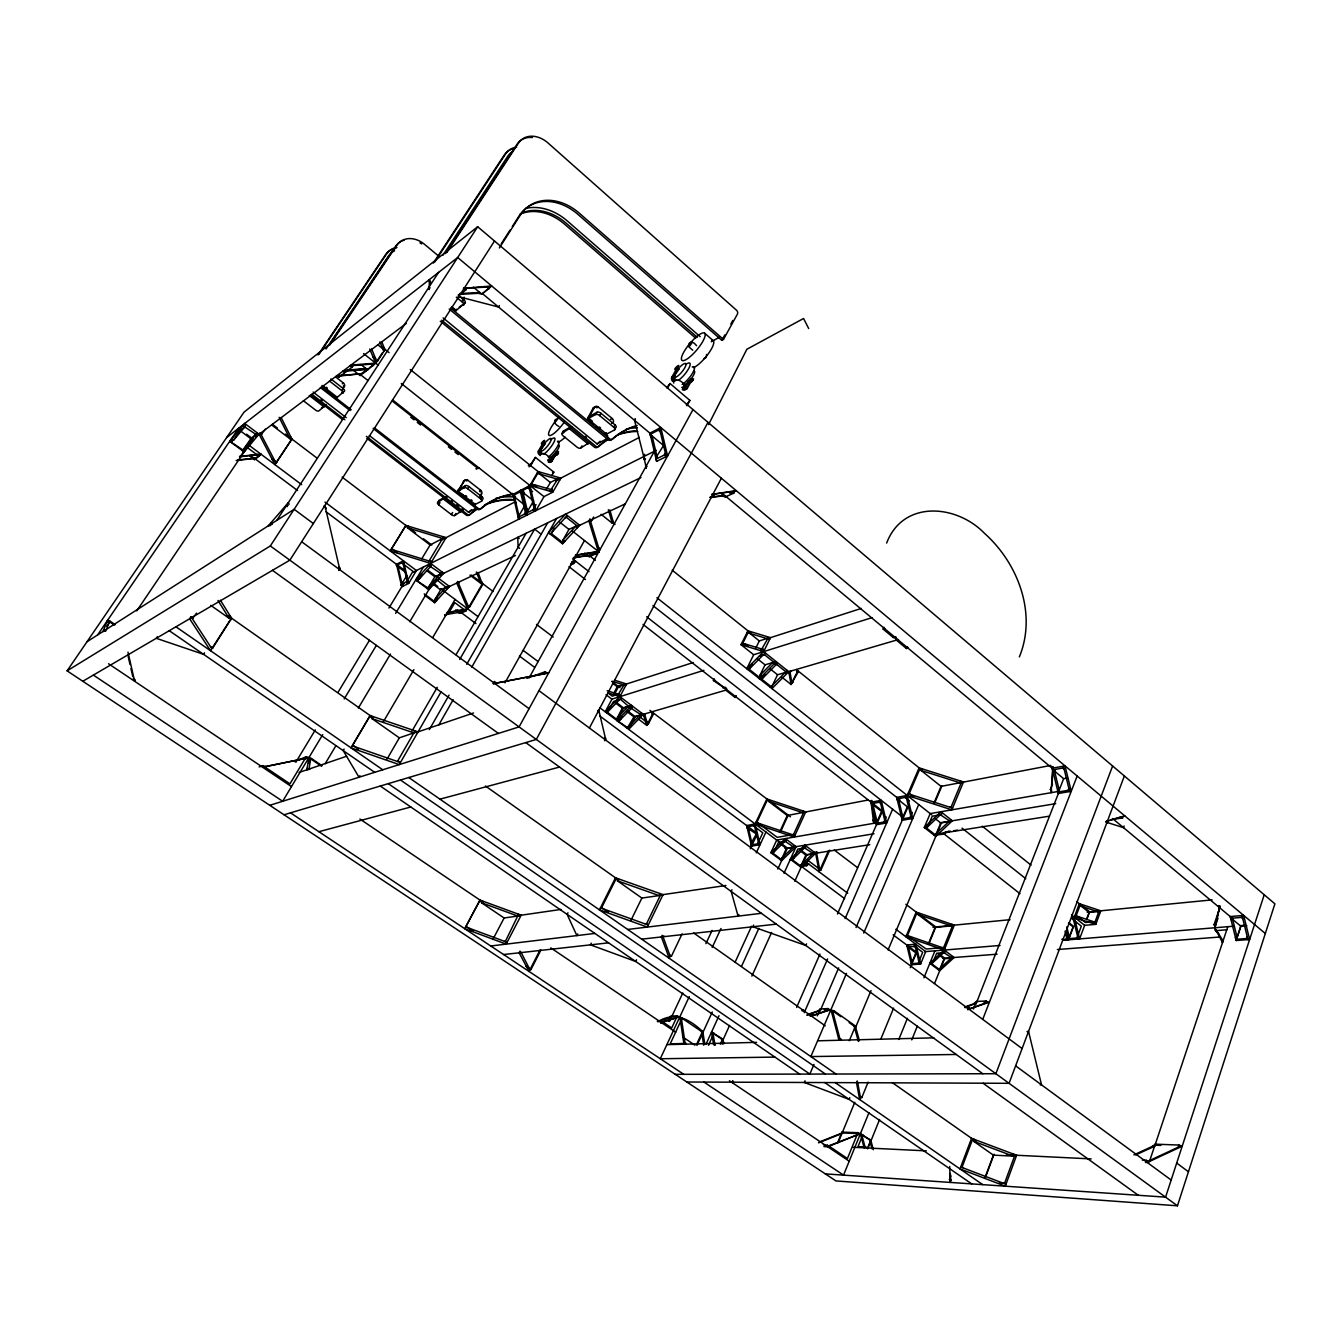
<?xml version="1.0" encoding="UTF-8"?>
<svg xmlns="http://www.w3.org/2000/svg" width="1342" height="1342" viewBox="0 0 1342 1342"><rect width="100%" height="100%" fill="white"/><g stroke="black" fill="none" stroke-linecap="round" stroke-linejoin="round"><path stroke-width="1.5" d="M457.84 581.757L468.727 607.356L469.633 606.953L482.566 584.693L478.037 572.38M504.491 941.329L507.091 942.302L465.708 926.903L480 900.096L521.199 915.194L506.152 944.131L464.751 928.714L480 900.096M473.424 287.171L479.731 292.439L478.524 293.328L481.828 294.183L491.675 285.963L463.527 288.329L465.657 290.107L466.915 288.144M455.81 609.788L458.981 612.153L458.075 612.556L460.558 613.328L460.591 612.137L467.788 608.949L482.566 583.535M458.427 294.586L458.377 295.508L465.657 290.107M1052.849 766.601L1051.071 792.703L1051.725 791.075M1052.061 785.439L1052.916 766.953M1052.195 768.245L1058.368 793.491L1071.235 791.294L1065.011 765.846L1052.195 768.245L1052.967 771.398L1054.56 771.113L1063.652 778.679L1067.511 777.991M429.071 561.006L443.565 536.867L442.608 538.477L430.111 544.969L421.824 558.691M1058.368 793.491L1057.597 790.337L1059.19 790.069L1063.652 778.679M397.4 761.484L415.047 730.853L413.873 732.883L399.329 737.848L387.066 759.018M1065.9 938.914L1067.913 937.119L1068.567 939.819L1061.824 939.249M429.977 560.553L431.621 561.795L391.243 549.331L405.888 525.443L446.098 537.639L430.648 563.405L415.701 579.945L428.819 589.725L443.749 573.269L430.648 563.405L390.254 550.925L405.888 525.443M398.44 761.149L400.436 762.541L352.258 745.833L370.14 715.588L418.067 731.876L440.964 692.019M311.495 758.549L308.643 759.153L310.421 760.36L308.928 769.486L307.133 768.261L309.767 769.201L306.865 769.788L308.878 757.643L262.512 767.154L262.831 765.628L265.448 766.55L264.642 766.836L289.956 783.845L306.278 756.72L311.495 758.549L322.114 765.796M353.298 370.191L360.075 375.508L365.796 371.315L364.839 369.1L367.708 369.889L367.893 368.865L346.454 370.56M360.394 373.764L335.869 376.465M360.075 375.508L361.199 373.781L336.808 375.76L338.721 377.253L344.34 373.026L343.367 370.811L346.236 371.617L346.421 370.694M1154.976 1145.431L1155.244 1144.156L1178.997 1145.062L1182.185 1146.236L1147.259 1162.491L1145.548 1162.407L1146.253 1160.276L1142.31 1160.092M1219.777 906.521L1215.349 925.93L1214.024 924.823L1219.962 907.192M1218.67 933.344L1215.466 930.694L1215.751 929.469L1223.199 940.876L1221.857 939.769L1222.579 942.738L1214.745 927.758L1219.945 905.749M1230.262 916.569L1236.167 940.507L1249.637 939.501L1243.682 915.395L1230.262 916.569L1231 919.572L1232.661 919.421L1240.796 926.181L1246.852 925.695M1240.796 926.181L1237.089 937.387L1235.428 937.521L1236.167 940.507L1241.082 925.594M291.902 439.069L274.909 464.634L259.123 434.288L244.747 423.468L229.734 441.266L244.11 451.986L260.163 432.761L275.982 463.024L291.902 439.069L281.132 417.513M691.633 381.765L693.126 380.054M231.529 618.142L210.476 650.669L189.625 618.779L191 616.699L211.801 648.622L212.673 648.152L231.529 618.142L220.407 600.21M1019.333 656.943C1037.232 613.546 1018.058 563.204 984.357 533.21C956.594 504.458 903.183 499.627 886.643 543.057M1177.454 1205.804L1274.9 903.837L477.685 226.731L244.026 412.145L67.1 670.849L835.932 1180.926L1177.454 1205.804L270.329 545.959L67.1 670.849M1178.31 1147.158L1178.997 1145.062M1236.485 939.266L1246.584 938.511L1247.204 936.615M1264.231 894.779L1165.577 1197.148L825.296 1173.881M1231.302 918.28L1241.384 917.408L1242.004 915.546L1247.943 939.635L1246.584 938.511M1149.373 1161.769L1154.556 1146.219L1152.895 1146.152L1155.244 1144.156M1154.774 1145.934L1227.813 926.685M1217.982 918.146L1214.745 927.758L1215.466 930.694M1016.615 1155.261L1005.275 1186.194L959.983 1168.899L971.574 1138.335L1016.615 1155.261L1014.502 1156.183L1004.571 1183.258L999.203 1182.889M1080.092 905.213L1076.318 915.328L1076.989 918.045L1077.609 916.368L1093.747 921.736L1093.109 923.43L1095.156 921.618L1098.897 911.453L1100.172 912.476L1078.716 905.364L1080.092 905.213L1089.1 912.409L1098.897 911.453M1004.571 1183.258L1005.997 1184.248L960.721 1166.986L962.097 1167.054L972.245 1140.297L974.376 1139.392L973.655 1141.287L993.382 1155.143L1013.076 1156.116L1013.78 1154.204L1014.502 1156.183M1124.11 826.001L1123.489 827.645L1105.925 822.076M985.582 1177.035L994.103 1154.17M1068.651 938.679L1076.921 937.991L1081.333 926.148L1072.292 918.985L1072.912 917.291L1095.81 924.336L1100.792 910.799L1079.337 903.686L1074.305 917.156L1079.605 938.897L1084.638 925.343L1095.81 924.336L1095.156 921.618M1111.981 819.308L1122.533 818.083L1123.237 816.188L1124.864 815.936L1106.026 821.505M1086.617 919.153L1089.1 912.409M1086.768 919.589L1089.62 911.889L1076.62 901.505M1065.062 931.147L1066.538 937.219L1069.272 937.001L1073.063 926.886L1068.417 923.229M984.86 1178.024L993.382 1155.143M1124.361 775.978L1009.067 1083.313L686.836 1082.004M1066.538 937.219L1067.796 933.864M1112.619 766.014L995.881 1073.717L675.278 1074.338M950.841 1180.541L949.448 1179.584L950.857 1175.844M950.79 1180.658L950.119 1182.419L949.717 1166.466M985.296 1003.145L986.135 1000.998L987.779 1002.222L967.767 1009.57L968.622 1007.406L970.283 1008.647M1058.452 791.965L1068.098 790.304L1068.836 788.391M982.73 1019.383L1077.173 776.012M975.886 1004.269L1058.972 791.965M1053.051 769.838L1062.663 768.043L1063.401 766.148L1069.624 791.562L1068.098 790.304M973.453 1009.1L975.6 1003.598L973.99 1003.665L976.439 1001.467L986.135 1000.998M1051.44 790.539L1050.333 789.616L1052.514 784.08M952.283 958.138L952.904 956.578L938.494 969.796L939.652 969.712L944.08 958.758L952.283 958.138L942.453 951.73L943.678 952.652L932.875 962.6L931.633 961.677L932.22 964.177L939.652 969.712M867.351 1148.567L870.824 1139.995L857.957 1132.715L841.988 1132.094L837.509 1142.948M867.788 1148.718L879.564 1119.563M911.772 1039.865L917.274 1026.261M934.552 983.485L944.768 958.222L939.853 954.531M106.236 629.767L108.937 623.091L106.991 621.749L110.178 621.262L115.194 624.684M862.201 1136.305L858.024 1146.622L865.003 1146.957L862.201 1136.305L860.893 1135.416L862.906 1134.594M932.875 962.6L936.682 953.223L943.678 952.652M907.678 935.106L916.67 913.516L918.549 912.912L917.911 914.439L935.089 927.456L951.327 925.879L951.948 924.319L952.484 925.762L943.644 947.553L926.248 949.029L906.538 935.223L944.885 948.492L943.644 947.553M944.248 950.052L954.347 925.141L916.183 912.107L905.9 936.766L944.248 950.052L954.145 957.5L939.719 970.719L929.821 963.338L944.248 950.052L944.852 952.552M110.178 621.262L107.545 620.373L103.015 631.495L105.632 631.092M857.253 1134.409L847.423 1158.515L828.635 1145.883L858.41 1134.46L857.957 1132.715M868.962 1112.703L843.531 1175.122L703.946 1082.071M898.804 1039.463L907.444 1018.276M923.933 977.798L934.921 950.824M911.403 963.707L918.23 963.187L920.008 961.543L918.867 961.627L922.692 952.317L915.294 946.781L916.435 946.68L907.242 946.446L907.88 944.902L912.627 964.613L911.403 963.707L915.865 952.87L907.242 946.446M928.463 943.627L935.089 927.456M928.815 944.013L935.793 926.97L905.85 904.273M838.163 1142.646L854.804 1102.285M880.939 1038.842L893.621 1008.094M910.262 967.716L916.603 952.334L893.151 934.854M857.521 1081.786L860.457 1097.588L859.652 1099.534L856.515 1082.692L857.219 1080.964M860.457 1097.588L861.782 1097.605L868.14 1082.122M849.822 1097.672L849.117 1099.366L804.328 1082.491L805.049 1080.813M963.489 781.967L951.83 809.847L907.209 795.437L896.708 797.4L902.227 820.281L912.778 818.469L907.209 795.437L919.119 767.859L963.489 781.967L961.342 782.554L951.126 806.945L949.75 807.179M935.961 834.992L944.902 834.07L945.624 832.359M950.203 821.388L950.924 819.643L934.3 835.345L935.642 835.143L940.759 822.965L950.203 821.388L938.846 813.705L940.272 814.846L927.792 826.655L926.366 825.531L927.054 828.4L935.642 835.143M849.301 1040.704L855.458 1026.06L833.835 1010.677L824.139 1009.956M854.837 1029.18L871.042 990.547M888.068 950.002L941.564 822.562M933.982 803.07L941.044 786.378L1050.87 765.41M934.854 802.566L941.849 786.06M927.792 826.655L932.22 816.221L940.272 814.846M813.957 1064.458L809.863 1074.086L388.257 783.644M846.483 973.353L810.853 1056.573L956.242 1054.476M863.728 933.076L918.733 804.546M827.242 1010.509L828.081 1008.58L829.641 1009.687L810.434 1016.347L811.273 1014.401L812.849 1015.508M896.708 797.4L897.395 800.268L898.704 800.017L907.326 806.794L902.847 817.194L901.539 817.412L902.092 818.922L910.01 817.563L912.241 812.346M951.126 806.945L952.552 808.085L907.964 793.692L909.289 793.457L919.706 769.302L919.119 767.859M941.044 786.378L921.149 770.459L921.887 768.748L919.706 769.302M817.261 1015.844L819.392 1010.878L818.083 1010.945L820.214 1008.966L828.081 1008.58M819.627 1012.086L838.666 967.884M856.045 927.523L908.182 806.441M897.261 798.893L905.145 797.416L905.884 795.689L911.453 818.704L910.01 817.563M801.862 1010.66L802.214 1009.821L805.032 1010.845M871.83 800.52L871.763 805.015L873.021 804.781L881.56 811.44L877.081 821.656L875.823 821.874L876.343 823.367L883.975 822.059L886.206 816.909M804.244 1012.656L827.595 958.926M845.108 918.633L892.631 809.243M872.501 805.972L874.43 821.673L873.692 823.351L871.075 802.214L881.224 800.302L886.676 822.948L876.494 824.693L871.075 802.214M796.628 1007.406L819.962 954.028M837.458 914.003L882.449 811.071M871.595 803.673L879.195 802.248L879.949 800.553L885.401 823.166L883.975 822.059M874.43 821.673L873.038 820.583L874.598 817.01M806.542 943.829L805.804 945.489L752.845 926.752L753.6 925.108M828.601 850.543L819.09 871.814L815.668 853.26L816.372 851.667L817.714 852.673L816.59 852.858M816.372 851.667L819.794 870.253L820.885 870.086L829.809 850.14M813.621 853.831L814.326 852.254L799.731 866.311L800.838 866.144L805.854 855.072L813.621 853.831L803.12 846.97L804.462 847.976L793.508 858.561L792.166 857.555L792.787 860.155L800.838 866.144M895.483 636.779L896.49 640.235L906.437 648.522L907.192 646.861M720.285 1044.177L722.65 1038.943L711.528 1032.132L713.659 1044.697M721.308 1043.69L729.562 1025.439M751.872 976.104L771.6 932.455M794.783 881.224L806.794 854.669L800.688 850.09M705.959 1044.344L719.01 1015.709M741.539 966.324L758.867 928.328M783.996 873.239L796.125 846.651L785.389 838.599L770.878 852.707L781.631 860.692L796.125 846.651M708.475 1045.301L713.256 1034.816L711.814 1033.843L714.045 1033.088M793.508 858.561L797.836 849.05L804.462 847.976M793.558 834.472L803.673 812.38L803.288 811.021L802.566 812.598L768.547 801.308L769.285 799.765L767.205 800.302L756.938 822.176L755.865 822.378L794.9 835.496L793.558 834.472L777.169 837.341L756.938 822.176M696.968 1045.418L712.283 1012.002M734.997 962.449L751.587 926.232M777.79 869.062L787.402 848.094L600.042 707.905M805.737 811.843L794.179 837.072L755.127 823.954L746.638 825.548L747.242 828.115L756.402 833.952L750.933 843.548L751.554 846.114L760.075 844.655L755.127 823.954L766.869 798.96L805.737 811.843L803.673 812.38M794.061 847.221L794.783 845.645L780.289 859.685L781.38 859.517L786.429 848.496L794.061 847.221L783.577 840.36L784.919 841.367L774.032 851.935L772.69 850.945L773.311 853.529L781.38 859.517M883.12 629.113L883.942 627.335L884.63 628.66L883.12 629.113L893.151 637.467L896.322 638.406L896.49 640.235M696.615 1044.395L702.554 1031.428C688.865 1018.746 675.043 1011.264 657.597 1021.732M779.702 831.872L787.268 815.5L868.408 799.966M780.826 831.184L788.24 815.148M774.032 851.935L778.394 842.491L784.919 841.367M738.838 914.489L738.083 916.133L731.189 891.423L731.96 889.746M689.268 996.603L660.298 1058.754L774.904 1057.093M712.183 947.435L720.99 928.513M756.251 852.858L765.947 832.057M681.568 1019.417L670.212 1043.858L685.141 1043.455L681.568 1019.417L680.126 1018.444L682.373 1017.689M668.652 1021.296L670.279 1017.84L669.239 1017.89L671.084 1016.112L677.375 1015.81L678.817 1016.8L660.65 1022.805L661.472 1021.061L671.705 1027.972L677.375 1015.81M669.457 1021.463L682.793 992.996M705.892 943.661L712.116 930.375M750.312 848.765L757.425 833.583L599.757 715.957M751.252 844.94L757.643 843.833L762.793 832.812L753.315 825.716L746.957 826.907M753.315 825.716L754.053 824.156L759.002 844.839L757.643 843.833M662.78 936.011L670.212 956.309L669.255 958.305L661.388 936.951L662.193 935.29M670.212 956.309L671.453 956.192L682.072 933.864M796.041 674.103L791.075 684.487L781.782 677.106M796.88 672.376L796.594 670.765L798.138 672.007L796.88 672.376L797.702 670.648M872.166 617.605L753.667 654.745L746.773 668.719L763.648 651.608L770.493 637.651L747.93 630.807L741.019 644.68L763.648 651.608L788.777 671.688L791.075 684.487L798.138 672.007M786.378 672.191L787.217 670.446L770.392 687.372L771.633 687.02L777.555 674.774L786.378 672.191L776.984 664.693L774.149 663.82L773.831 662.176L764.37 654.628L759.371 656.188M636.511 959.748L635.672 961.459L590.43 944.852L591.285 943.174M646.508 923.816L648.27 925.041L600.461 907.846L601.652 907.678L615.693 879.597L618.444 878.842L617.454 880.838L641.879 898.066L659.073 895.584L660.063 893.571L660.331 895.399L646.508 923.816L645.267 923.967M663.049 894.628L647.28 927.087L599.455 909.859L615.492 877.802L663.049 894.628L660.331 895.399M759.941 675.328L765.057 664.844L772.573 662.562L775.71 665.078L763.078 677.827L759.941 675.328L772.573 662.562M761.115 675.211L759.404 678.7L762.222 679.572L771.633 687.02M763.078 677.827L764.789 674.321M630.891 920.478L641.879 898.066M764.37 654.628L765.225 652.883L748.366 669.977L752.191 664.34M725.183 687.507L725.837 690.241L735.081 697.454L735.869 695.844M748.299 632.116L743.116 642.55L743.837 645.552L744.709 643.808L761.669 648.991L760.813 650.753L768.06 638.121L769.637 639.396L747.075 632.535L748.299 632.116L759.32 640.939L768.06 638.121M755.898 647.884L759.32 640.939M475.118 503.451L474.934 504.609L481.526 501.187L482.785 499.073A2.801 1.258 31 0 0 481.879 496.725L468.945 486.626A2.818 1.275 31.3 0 0 465.54 485.619L459.383 489.058L460.457 489.897M713.424 680.562L714.279 678.851L714.598 680.209L713.424 680.562L725.468 688.681L725.837 690.241M577.714 933.898L576.875 935.592L567.129 914.388L567.951 912.778M708.542 424.609L746.873 349.255L803.556 318.49L808.689 328.538M539.954 950.136L529.05 971.474L519.136 952.803L520.008 951.092M520.948 952.149L529.956 969.679L530.946 969.578L540.927 950.002M641.526 715.018L644.563 714.129L647.146 722.432L646.341 724.009L648.572 723.523L653.403 714.095L651.977 713.021L652.397 714.397L653.403 714.095M653.202 712.837L646.76 725.385L638.524 719.178M641.04 714.816L641.845 713.223L627.217 728.253L633.961 716.88L641.04 714.816L629.801 707.402L620.541 699.35L613.546 701.514L606.735 712.921L621.38 697.756L620.541 699.35M644.563 714.129L643.741 715.722L645.569 713.843L643.304 714.33L628.677 729.343L635.219 716.695L726.626 689.905M555.487 454.267C554.363 458.209 560.889 450.04 557.618 451.684M604.588 740.499L605.695 738.402L604.537 737.546M720.285 492.749L723.455 495.383L722.063 496.003L725.301 496.926L733.772 493.185L734.779 491.256L711.914 494.393M617.37 717.618L622.319 708.123L628.341 706.295L631.277 708.509L620.289 719.815L617.37 717.618L628.341 706.295M632.283 708.207L631.646 705.506L623.611 707.955L617.001 720.604L628.224 727.968M480 901.723L482.566 901.036L481.61 902.814L504.122 917.995L517.677 916.032L518.599 914.237L505.464 941.212M620.289 719.815L621.95 716.645M703.896 670.329L611.918 699.148L605.259 711.814L619.903 696.649L626.546 684.001L614.72 680.226M492.883 939.434L504.122 917.995M614.77 693.764L618.545 686.567L693.26 662.512M607.171 690.694L618.259 694.267L617.437 695.861L624.248 684.47L625.707 685.577L612.17 681.25M589.39 728.018L721.375 478.222M599.186 712.719L597.811 710.924M710.237 497.463L713.608 495.97L714.632 494.024M613.931 693.009L617.253 686.718L624.248 684.47M707.989 422.344L536.314 739.442L284.034 814.779M692.992 409.595L519.086 726.911L269.792 805.317M606.366 432.728L606.114 434.355L614.451 429.994L615.777 427.679A3.12 1.61 30.5 0 0 615.022 424.894L600.964 413.269A3.137 1.61 30.9 0 0 597.056 412.195L589.272 416.54L590.446 417.496M544.08 673.919L545.305 671.688L547.419 673.265L548.744 672.795L493.219 683.699L547.419 673.265M656.087 459.081L655.802 457.807L663.569 445.51L652.111 435.982L650.753 436.67L649.914 433.147L660.801 427.511L667.595 455.945L656.641 461.329L656.087 459.081L664.29 455.022L665.364 453.059M337.312 396.628L337.027 397.517L344.391 391.159A2.952 1.342 33.7 0 0 343.216 388.543L330.853 378.897M686.332 404.831L689.905 400.419L670.077 383.544L666.689 387.62M512.275 226.58L518.901 216.196A50.543 39.472 56.2 0 1 577.999 214.435L721.845 340.348L724.831 334.93M730.803 324.093L732.799 320.47M686.953 405.77L689.905 400.419M721.845 340.348L723.472 339.442L737.412 314.129A2.952 2.231 62.3 0 0 736.456 310.17L548.106 143.057A25.515 19.493 54.3 0 0 518.398 143.175L446.903 252.497M673.785 383.091A5.938 3.254 30.2 0 1 676.62 379.836A5.938 3.254 30.2 0 1 683.43 383.611A5.938 3.254 30.2 0 1 682.508 387.939A2.986 2.332 62.7 0 0 685.208 387.201L688.58 381.111M685.208 387.201L691.013 378.729L692.103 379.652L687.289 388.358L685.695 389.214A2.986 2.332 62.8 0 1 682.306 389.532L683.9 388.677A2.986 2.332 62.8 0 0 687.289 388.358M685.695 389.214C677.811 389.297 699.769 376.834 691.751 379.031M601.082 514.288L612.271 523.246L613.227 521.501L613.965 524.605L609.872 509.926M584.676 553.038L587.628 555.353L586.504 555.856L589.339 556.695L596.15 553.709L597.123 551.931L575.416 555.252L577.144 556.611L578.15 554.833M598.683 547.804L600.394 549.163L598.28 551.428L589.188 555.437L574.326 557.718M529.218 677.676L654.376 451.248M644.73 454.25L643.774 456.565L646.307 468.291M650.199 434.372L658.352 430.161L659.425 428.215L666.219 456.615L664.29 455.022M611.6 423.535L613.16 422.696A3.12 2.516 61.7 0 0 612.17 418.486L598.264 406.962A3.12 2.533 60.9 0 0 594.607 407.331L593.063 408.203L587.31 418.939L595.714 414.527L597.056 412.195M504.978 682.826L584.475 540.541M573.739 563.556L574.712 561.828L572.044 562.231L573.739 563.556L570.467 564.999M593.634 517.005L591.654 520.562L589.893 519.169L588.886 520.948L598.28 551.428L575.416 555.252M678.213 367.758L673.348 376.448A3.003 2.349 62.3 0 0 674.321 380.507L672.728 381.363A2.986 2.349 62.3 0 1 671.772 377.32L676.636 368.631C684.521 359.555 667.125 373.428 679.304 368.681L673.466 377.169A2.986 2.349 62.4 0 0 674.439 381.212L676.016 380.34A3.003 2.349 62.4 0 1 675.043 376.297M667.393 388.341L670.077 383.544M673.466 377.169L676.871 371.08M493.219 683.581L494.41 681.468L496.59 683.061M566.324 517.307L567.347 515.529L550.22 534.099L551.344 533.579L561.912 541.866L564.68 541.463L562.935 540.088L568.958 529.419L575.752 526.215L577.513 527.607L576.892 525.678L566.324 517.307L565.2 517.861M635.42 418.771L634.548 420.348L644.596 460.021L644.043 457.807L645.452 458.964M551.344 533.579L554.38 528.228M614.451 429.994A3.137 1.61 30.5 0 0 613.697 427.226L615.022 424.894M438.7 725.083L453.177 699.719M471.78 667.091L556.578 518.498M429.323 729.612L449.05 695.139M466.697 664.307L547.704 522.81M571.038 426.722L563.59 430.883L562.264 433.147A3.07 1.527 31 0 0 563.103 435.848L576.875 447.037A3.053 1.51 30.7 0 0 580.65 448.111L581.958 445.829M595.714 414.527A3.154 1.61 30.8 0 1 599.639 415.601L600.964 413.269M459.702 659.442L534.653 529.134L541.245 534.301M546.345 489.444L550.371 482.483L558.138 478.44L559.899 479.849L537.035 473.29L538.125 472.703L550.371 482.483M589.272 416.54L594.607 407.331M543.98 496.624L535.861 510.665L529.905 485.468L538.041 471.545L560.889 478.104L552.82 492.111L543.98 496.624L401.292 383.493M412.145 730.82L437.24 687.322M456.062 654.695L526.131 533.277M538.125 472.703L532.019 483.154L532.757 486.307L533.78 484.563L550.958 489.528L549.952 491.289L558.138 478.44M525.359 512.443L527.507 511.352L533.579 500.885L523.078 492.581L520.931 493.705L525.359 512.443L527.372 508.953M551.797 475.638L553.827 472.132L535.458 457.421L529.033 466.865M523.514 504.089L512.795 495.668L513.818 493.94L519.673 518.784L517.928 517.408L524.336 514.187L527.171 515.026L526.5 513.097L533.009 509.826L536.045 504.558M540.239 455.592A5.351 2.583 30.9 0 1 546.194 454.67A5.351 2.583 30.9 0 1 548.308 460.39A2.667 2.214 60.8 0 0 550.874 459.652L553.91 454.435M517.928 517.408L523.984 507.008M550.874 459.652L556.192 452.002L557.198 452.808L551.294 461.447A2.667 2.214 60.9 0 1 548.123 461.816L549.398 461.145A2.667 2.214 60.9 0 0 552.568 460.759M551.294 461.447L557.198 452.808M469.952 575.148L480.99 583.518L481.912 581.925L482.566 584.693M465.959 610.962L466.882 609.352L446.651 612.69L448.245 613.881L454.837 602.642L465.959 610.962L460.558 613.328M512.795 495.668L519.186 492.329L522.004 493.151L521.317 491.206L527.792 487.8L528.815 486.056L534.77 511.218L533.009 509.826M359.958 775.642L359.002 777.253L343.216 750.614L344.106 749.088M479.547 497.396L481.56 494.041A2.768 2.349 59.3 0 0 480.671 490.283L467.855 480.268A2.785 2.365 58.4 0 0 464.433 480.671L457.639 491.189L464.265 487.733L465.54 485.619M544.315 442.407L539.635 450.358A2.684 2.214 60.4 0 0 540.507 453.999L539.232 454.686A2.684 2.214 60.3 0 1 538.377 451.063L543.057 443.112C549.398 435.177 534.854 447.44 545.322 443.229L539.97 450.878A2.684 2.214 60.4 0 0 540.826 454.502L542.101 453.814A2.684 2.214 60.4 0 1 541.245 450.191M530.308 466.177L535.458 457.421M539.97 450.878L545.322 443.229M513.768 495.886L512.711 493.336L518.616 519.32M383.326 721.811L413.923 669.624M432.929 637.232L455.089 599.438M457.706 581.455L456.75 583.065L467.788 608.949L446.651 612.69M424.223 593.885L433.952 601.115L436.519 600.713L434.909 599.505L440.629 589.859L445.997 587.326L447.624 588.534L436.804 579.794M437.526 597.911L434.674 602.726L424.961 595.513M370.14 715.588L351.05 747.88L399.245 764.605L418.067 731.876L414.93 732.514M399.329 737.848L371.935 718.591L373.11 716.594L369.956 717.215M481.526 501.187A2.801 1.258 31 0 0 480.621 498.838L481.879 496.725M428.081 588.081L434.842 576.741L441.149 573.671L442.105 572.044L427.175 588.501L428.081 588.081L415.701 579.945M325.167 763.732L335.869 745.749M358.364 708.006L390.488 654.074M409.763 621.715L433.315 582.176M322.717 734.628L282.659 801.275L93.37 675.093M344.173 698.947L376.33 645.452M395.622 613.361L423.502 566.995M444.89 497.144L438.968 500.449L437.71 502.512A2.751 1.208 31.3 0 0 438.666 504.793L451.365 514.573A2.734 1.208 31.1 0 0 454.67 515.563L455.911 513.5M308.559 763.447L310.421 760.36M418.234 580.734L417.563 577.882L419.207 579.107L422.126 574.259M403.187 564.043L407.146 581.002L412.984 571.356L403.187 564.043L404.059 563.59L401.543 562.818L396.393 565.485L406.14 572.766M451.365 514.573L452.606 512.51M464.265 487.733A2.818 1.275 31.3 0 1 467.67 488.723L468.945 486.626M294.368 761.568L306.278 756.72M396.393 565.485L397.366 563.892L402.617 586.387L400.99 585.179L406.794 575.567M459.383 489.058L464.433 480.671M295.844 762.172L315.32 729.914M338.05 692.287L369.436 640.319M388.928 608.06L403.69 583.619M438.666 504.793L439.924 502.73A2.751 1.208 31.3 0 1 438.968 500.449M430.111 544.969L407.414 527.775L408.387 526.198L405.787 526.55M691.784 381.48L692.589 380.474M456.414 309.264L455.861 310.757L464.986 303.007A3.321 1.711 34.2 0 0 463.896 299.853L459.333 296.079M338.889 570.132L340.13 568.136L338.805 567.163M499.409 305.573L498.503 307.016L458.176 296.548M481.828 294.183L490.451 286.869L463.527 288.329M499.341 247.985L520.344 215.072A50.593 39.488 56.3 0 1 579.492 213.328L723.472 339.442M325.418 509.104L326.14 507.981L324.076 506.437M463.51 305.322A3.321 1.711 34.2 0 0 462.42 302.185L463.896 299.853M501.22 243.892L510.061 230.052M557.182 454.233C555.823 457.152 560.386 451.348 557.567 453.713M494.493 241.023L289.855 560.168L82.801 681.266M270.329 545.959L477.685 226.731M204.554 652.816L203.565 654.342L156.276 638.306L157.266 636.796M210.761 605.376L228.996 618.192L230.304 616.163L231.109 619.668M442.877 255.349L507.897 156.041A22.059 16.96 54.1 0 1 512.577 151.663M371.617 348.97L375.861 359.153L374.703 360.914L377.773 360.679L384.617 350.195L377.807 344.76M445.51 253.604L516.955 144.399A25.481 19.476 54.3 0 1 532.438 137.538M367.708 369.889L374.67 363.867L350.027 365.796L351.956 367.322L353.131 365.544M369.251 367.859L375.643 363.145L382.487 352.678M379.92 341.858L383.627 350.933L384.768 349.188L381.799 341.908M276.771 520.411L438.616 272.359M433.332 263.082L504.139 155.169A25.179 19.358 54 0 1 513.164 148.727M434.691 261.992L505.548 153.978A25.213 19.375 54.1 0 1 516.62 147.15M342.998 393.273A2.952 1.325 33.7 0 0 341.824 390.656L343.216 388.543M192.342 618.746L196.569 613.126M338.721 377.253L339.878 375.508M272.04 425.246L289.906 438.767L290.962 437.19L291.633 440.075M329.847 344.978L396.796 245.301A22.713 18.318 51.5 0 1 424.407 244.227L438.8 256.221M249.713 456.095L254.477 459.652L255.483 458.142L237.551 459.937M261.237 434.59L265.28 429.155M318.037 354.959L385.456 254.812A22.462 18.184 51.1 0 1 395.806 248.32M319.128 354.103L386.58 253.873A22.479 18.201 51.2 0 1 396.947 247.381M326.039 348.97L388.744 255.651A19.677 15.919 51.2 0 1 394.582 250.87M328.991 345.464L395.638 246.257A22.697 18.302 51.4 0 1 404.16 240.151M243.087 450.073L250.803 438.683L257.329 432.946L242.332 450.66L243.087 450.073L229.734 441.266M254.477 459.652L259.056 456.314L258.067 454.435L240.151 456.783L245.62 448.714M136.767 610.862L252.917 438.968L246.559 434.204M97.597 634.951L238.624 428.249M106.806 626.211L108.937 623.091M232.3 442.021L231.612 439.052L233.407 440.394L240.067 430.614L244.663 427.058L242.868 425.699L256.238 434.573M462.722 510.228L454.67 515.563M445.695 497.077L437.71 502.512M326.223 404.747L318.775 410.954A2.885 1.258 33.6 0 1 315.454 409.998L303.359 400.688M590.396 441.887L580.65 448.111M571.944 426.79L562.264 433.147M555.403 420.482C558.121 417.127 550.035 421.74 558.943 426.521M555.689 420.365L557.786 418.788L554.514 422.898M692.271 342.009C686.232 354.338 687.708 334.493 696.565 345.716M233.407 440.394L244.663 427.058M239.513 457.874L240.906 456.23L240.151 456.783M259.056 456.314L260.902 454.15L239.48 456.381M344.34 373.026L346.186 370.878M365.796 371.315L367.893 368.865L360.26 374.485L357.609 373.747M350.983 365.074L375.643 363.145L377.773 360.679M401.543 562.818L403.388 560.771L408.689 583.401L401.761 586.823L396.511 564.328L403.388 560.771M400.99 585.179L408.018 580.583L407.146 581.002M419.207 579.107L430.413 566.727L428.769 565.485L441.149 573.671M432.124 584.626L436.301 580.046M519.186 492.329L521.266 490.031L524.37 492.48M516.184 504.055L512.761 494.51L529.905 485.468L532.019 483.154M434.909 599.505L445.997 587.326M438.146 577.999L449.469 586.488L434.674 602.726L433.952 601.115M524.336 514.187L526.433 511.889L526.5 513.097M562.935 540.088L575.752 526.215M562.55 543.762L579.66 525.292L565.586 514.12L548.459 532.724L562.55 543.762L561.912 541.866M526.869 678.364L545.305 671.688M648.572 723.523L646.76 725.385L643.304 714.33L619.903 696.649L608.178 692.875M743.116 642.55L741.019 644.68L753.667 654.745M776.984 664.693L776.263 661.69L759.404 678.7L759.086 677.089L749.591 669.608M771.952 688.614L788.777 671.688L791.176 671.185L789.079 673.298L789.918 671.554L791.629 681.166L790.79 682.91L793.172 682.39M790.337 859.316L804.948 845.192L815.668 853.26L801.073 867.318L790.337 859.316L792.787 860.155M800.268 866.68L806.794 865.691L808.589 863.963L800.973 865.12M940.927 811.725L924.286 827.494L935.726 836.469L952.35 820.784L940.927 811.725L941.631 814.611M914.053 945.858L915.831 944.198L920.612 964.026L911.503 964.697L906.756 945.003L915.831 944.198M1074.305 917.156L1076.318 915.328M1160.897 1145.397L1155.026 1145.162L1153.13 1147.494M704.03 358.515C706.127 358.331 706.479 356.704 706.58 354.422M226.63 437.593L457.689 257.513L1265.321 933.512M324.177 407.012L309.247 395.504M255.802 436.804L406.223 323.439M345.8 371.046L363.883 369.805L365.812 368.396L360.897 364.521M346.924 370.207L365.812 368.396M346.236 371.617L351.956 367.322M383.627 350.933L384.617 350.195M342.277 383.829L343.401 382.99L335.752 377.018M462.302 300.071L463.728 299.014A3.305 2.667 53.8 0 0 464.097 297.102M321.51 407.901L324.21 405.921M341.573 393.223L344.391 391.159M459.266 307.184L464.986 303.007M255.215 458.293L236.175 460.558M255.55 458.041L260.902 454.15M87.029 641.711L294.133 509.306L313.34 523.531M324.127 505.984L324.898 505.498L339.861 569.796L338.855 570.333M460.658 512.359L443.632 499.224M476.209 468.744L477.433 468.039L392.267 401.04M711.277 341.774L719.295 337.261M467.855 480.268L466.613 480.956A2.785 2.365 58.4 0 0 463.208 481.375M596.704 407.834L598.264 406.962M538.377 451.063L539.635 450.358M671.772 377.32L673.348 376.448M133.261 678.482L135.156 679.824L134.636 681.266L127.976 652.145M479.43 490.971L480.671 490.283M610.61 419.341L612.17 418.486M528.329 465.422L531.684 463.594M480.319 494.712L481.56 494.041M547.687 460.021L548.962 459.333A2.667 2.214 60.8 0 0 552.149 458.964M681.837 387.519L683.413 386.664A2.986 2.332 62.7 0 0 686.802 386.328M369.352 435.546L468.543 512.258L476.712 507.913M443.112 317.92L597.106 443.934L607.674 438.314M552.535 472.82L553.827 472.132M441.434 540.071L515.412 501.69M555.571 480.872L639.346 437.425M413.219 572.145L656.255 450.308M440.142 575.03L640.922 477.551M447.708 587.326L515.479 555.471M577.899 526.114L625.372 503.804M458.41 583.099L459.333 582.663L458.108 581.757M590.48 521.115L591.654 520.562M1145.548 1162.407L1180.457 1146.169M1133.856 1154.892L1155.026 1145.162M1135.517 1154.976L1154.808 1146.185M711.914 494.342L736.204 490.635L729.847 493.437M444.688 615.475L448.245 613.881M573.772 558.104L577.144 556.611M570.887 563.506L575.819 561.342L571.91 561.946M823.938 1146.588L827.695 1146.773L860.423 1133.654L870.975 1140.834L873.34 1149.725M819.19 1142.076L842.172 1132.933L860.423 1133.654L864.131 1147.829L866.16 1147.007L863.661 1146.051L865.003 1146.957M818.503 1142.847L843.296 1132.984L841.988 1132.094M964.646 1007.087L976.322 1002.826M966.24 1007.02L975.6 1003.598M259.14 766.953L262.831 765.628M305.372 758.884L308.878 757.643L321.275 766.081M833.835 1010.677L831.453 1011.499L832.996 1012.606L840.092 1039.413L838.515 1038.305L841.451 1039.379L839.018 1040.251L830.95 1009.62L810.434 1016.347M806.827 1015.223L819.392 1010.878M802.868 1011.214L803.757 1010.912M299.081 772.455L346.655 756.234M416.054 732.564L473.541 712.971M658.62 1021.681L670.279 1017.84M952.484 925.762L954.347 925.141M704.852 1044.261L702.923 1032.434L679.874 1016.75L660.65 1022.805M768.412 638.322L861.312 608.412M618.259 694.267L612.288 696.163L607.876 692.824M597.861 710.505L598.8 710.203L605.896 740.247L604.605 740.599M1106.412 821.338L1107.922 820.868L1107.217 822.78L1106.462 822.16M1109.8 820.298L1121.878 816.607M784.684 672.879L898.469 639.53M944.835 832.761L950.455 831.134M801.342 866.043L808.589 863.963M735.081 697.454L736.272 697.119L735.953 695.827M906.437 648.522L907.947 648.085L907.377 646.794M518.649 915.898L521.199 915.194M318.876 831.705L410.803 806.995M439.958 799.161L559.513 767.054M607.725 712.619L616.532 719.211L618.83 718.725L619.467 721.409M722.734 687.825L724.982 687.356M759.086 677.089L761.501 676.586L762.222 679.572M629.348 705.993L631.646 705.506L617.001 720.604L616.532 719.211M893.151 637.467L895.684 636.947L896.322 638.406M773.831 662.176L776.263 661.69M264.642 766.836L305.204 758.515M871.595 800.553L870.572 800.755L871.646 801.577M873.038 820.583L874.263 820.365M1050.333 789.616L1051.491 789.415M877.702 822.646L776.699 840.092L770.878 852.707L773.311 853.529M1058.838 791.361L930.191 813.587L924.286 827.494L927.054 828.4M444.839 614.737L460.591 612.137M784.986 848.496L874.028 833.751M939.987 822.831L1055.718 803.657M945.137 832.09L949.197 831.352L943.51 832.979L944.902 834.07M953.692 830.732L957.668 830.111M805.871 854.804L869.784 844.672M937.823 833.868L1049.159 816.204M446.903 586.89L449.469 586.488M573.42 557.534L587.628 555.353M805.468 864.701L806.794 865.691M518.012 915.663L561.124 909.406M661.958 894.779L725.938 885.502M576.892 525.678L579.66 525.292M443.514 538.008L446.098 537.639M710.052 497.245L723.455 495.383M710.572 497.597L724.546 495.668M270.715 525.494L268.333 525.796L288.345 502.663L289.151 504.189M288.211 505.28L285.829 505.565L287.305 506.655M490.736 945.993L594.858 933.428M627.687 929.452L761.4 913.315M662.881 936.263L664.122 936.129M503.585 954.531L608.563 942.839M641.661 939.148L776.33 924.135M932.942 927.238L1010.023 919.689M1087.121 912.141L1212.145 899.878M1219.257 905.699L1218.318 905.783L1219.693 906.924M1093.747 921.736L1085.359 922.508L1077.609 916.368M1214.024 924.823L1215.634 924.688M924.739 951.663L1000.042 945.456M1062.629 940.306L1233.986 926.181M1240.159 925.661L1244.923 925.275M1217.093 930.576L1226.907 929.771M343.367 370.811L346.068 370.593M943.007 958.356L997.072 954.196M1057.379 949.532L1219.576 937.035M460.44 294.334L481.006 293.177M459.635 293.562L479.731 292.439M984.022 1002.407L989.406 1002.155L967.767 1009.57M657.312 1021.245L661.472 1021.061M811.273 1014.401L807.364 1014.569L820.465 1010.123L820.214 1008.966M964.747 1007.574L968.622 1007.406M702.554 1031.428L701.497 1031.461L703.728 1045.217M854.2 1026.11L855.458 1026.06M722.65 1038.943L721.56 1038.976L722.466 1044.126M1027.301 1031.428L1028.542 1031.394L1041.526 1084.873L1040.268 1084.873M722.684 1042.684L723.64 1042.667L722.986 1039.949L711.528 1032.132M666.873 1044.646L756.586 1042.365M817.613 1040.805L933.948 1037.836M870.824 1139.995L869.65 1139.945L872.015 1148.802M823.317 1144.776L829.775 1145.934L828.635 1145.883M853.277 1147.309L926.316 1150.866M1006.383 1154.757L1091.147 1158.901M949.448 1179.584L950.773 1179.668M529.905 485.468L552.82 492.111L552.082 488.958M407.414 527.775L442.608 538.477M406.173 582.613L408.689 583.401L416.439 570.535L324.965 502.076M921.149 770.459L959.983 782.805L960.704 781.078L961.342 782.554M371.935 718.591L413.873 732.883M105.75 630.824L103.586 630.086L105.313 631.26M917.911 914.439L951.327 925.879M929.821 963.338L932.22 964.177M918.23 963.187L920.612 964.026L925.712 951.595L895.852 929.251M617.454 880.838L659.073 895.584M481.61 902.814L517.677 916.032M973.655 1141.287L1013.076 1156.116M715.152 1044.747L713.558 1044.16L714.464 1044.764M290.509 812.833L683.732 1074.321M466.647 926.785L473.156 931.113M525.93 966.257L530.946 969.578M108.551 663.753L291.466 786.613M729.427 1080.763L849.201 1161.199M359.874 819.006L483.422 902.411M550.79 947.888L675.747 1032.233M683.33 1037.366L694.921 1045.183M685.141 1043.455L683.665 1042.466L686.232 1043.439L683.934 1044.21L679.874 1016.75M294.837 760.797L296.045 761.619M107.545 620.373L114.372 625.037M380.272 786.026L799.664 1074.103M169.26 630.69L374.703 772.321M824.743 1082.575L971.725 1183.896M400.47 780.004L825.431 1074.053M175.936 626.798L382.755 769.788M835.177 1082.608L982.747 1184.65M408.773 777.521L835.999 1074.036M210.526 646.676L212.673 648.152M353.248 745.498L358.499 749.138M860.272 1096.548L861.782 1097.605M962.097 1167.054L963.522 1168.043M191 616.699L193.214 618.243M601.652 907.678L608.362 912.342M669.742 955.001L671.453 956.192M228.123 615.76L372.271 717.081M892.296 1082.608L976.406 1141.723M485.385 785.993L618.779 880.117M693.747 933.026L825.246 1025.825M830.95 1009.62L840.88 1016.699M849.15 1022.587L855.659 1027.2L859.417 1040.687M272.476 570.333L498.419 733.42M983.049 1083.212L1138.335 1195.286M525.762 742.596L982.814 1073.751M1146.253 1160.276L1147.762 1161.384M301.665 541.749L529.083 708.693M1015.609 1065.85L1171.163 1180.037M272.292 524.001L270.832 522.91L271.638 524.42M538.964 690.66L1022.101 1048.555M1176.699 1163.061L1188.442 1171.767M432.56 583.82L440.629 589.859M780.004 843.682L786.429 848.496M246.71 447.087L257.295 455.005M1027.301 1031.746L1028.509 1032.652M250.786 455.609L297.555 490.518M325.955 511.705L404.613 570.384M457.421 609.771L475.924 623.577M519.438 656.037L534.502 667.276M801.09 866.16L844.621 898.637M428.383 570.669L436.519 576.775M241.61 431.772L250.803 438.683M426.672 570.618L434.842 576.741M801.04 851.465L805.854 855.072M938.159 954.33L944.08 958.758M271.738 458.696L276.771 462.47M392.099 548.861L397.014 552.552M468.056 605.762L469.633 606.953M807.85 860.323L820.885 870.086M248.354 444.756L301.682 484.663M434.422 583.988L437.777 586.488M440.646 588.635L477.92 616.532M523.095 650.333L538.142 661.589M805.569 861.698L847.775 893.269M606.047 694.72L611.918 699.148M616.917 702.906L623.611 707.955M626.899 710.421L635.219 716.695M615.022 702.621L622.319 708.123M626.697 711.411L633.961 716.88M639.933 716.997L647.146 722.432M260.449 432.829L262.009 434.003M272.409 424.29L277.391 428.064M285.36 434.103L317.232 458.259M342.126 477.131L415.601 532.808M423.485 538.779L431.788 545.07M471.344 575.03L493.068 591.486M536.498 624.416L553.206 637.064M611.868 681.518L620.038 687.708M649.914 710.354L790.472 816.842M834.305 850.056L857.588 867.704M612.858 683.397L617.253 686.718M768.547 801.308L787.268 815.5M519.622 548.358L518.113 547.184L517.727 537.354L519.22 538.528M313.139 392.065L346.202 417.63M320.956 399.748L322.097 400.621M446.081 496.473L447.154 497.295M451.415 500.6L452.489 501.422M456.733 504.709L458.863 506.353M462.051 508.819L463.107 509.625M311.747 394.145L344.844 419.727M366.366 436.351L467.301 514.338A2.734 2.349 59.5 0 0 470.254 514.389A79.597 68.174 64.1 0 1 476.075 509.809M310.673 394.967L342.093 419.224M366.886 438.364L466.093 514.976A2.734 2.349 59.5 0 0 469.046 515.026A79.513 68.14 64.1 0 1 477.987 508.45M322.013 385.439L337.379 397.383M458.108 491.155L475.303 504.508M323.405 386.697L326.71 389.264M461.866 494.242L465.154 496.808M321.459 386.697L351.185 409.78M374.301 427.729L478.339 508.484A2.768 2.365 59.8 0 0 481.308 508.551A80.419 68.576 64.3 0 1 511.671 494.208M320.352 387.519L350.061 410.568M373.16 428.484L477.098 509.155A2.768 2.365 59.8 0 0 480.067 509.205A80.335 68.543 64.3 0 1 514.238 494.41M568.958 566.659L585.431 579.509M643.07 624.449L881.912 810.652M329.444 381.011L341.824 390.656M467.67 488.723L480.621 498.838M326.173 387.167L327.314 388.056M458.159 489.746L459.232 490.568M465.674 495.584L466.748 496.423M471.042 499.761L472.116 500.583M879.195 802.248L880.637 803.372M725.72 687.775L726.676 688.53M572.548 558.792L589.021 571.675M646.693 616.8L902.327 816.825M1076.921 937.991L1078.213 939.014L1072.912 917.291M359.824 374.133L367.993 380.574M392.535 399.882L515.227 496.439M944.365 834.187L1019.97 893.688M588.819 555.152L595.395 560.335M652.967 605.628L899.996 799.983M410.753 417.278L414.024 419.845M417.295 422.428L420.566 424.995M448.396 446.869L451.667 449.436M454.938 452.019L458.209 454.586M1069.188 922.86L1073.6 926.349L1068.567 939.819L1066.42 931.029M572.212 530.845L599.354 552.283M656.926 597.76L931.784 814.846M559.95 522.306L568.958 529.419M935.055 818.469L940.759 822.965M594.439 552.35L596.15 553.709M905.145 797.416L909.473 800.838M363.581 353.583L378.327 365.292M962.013 828.115L1025.774 878.674M1071.553 914.976L1084.638 925.343M371.6 364.101L373.512 365.628M527.792 487.8L532.573 491.575M909.289 793.457L913.818 797.031M757.19 658.603L765.057 664.844M769.754 668.568L777.555 674.774M372.975 356.871L375.861 359.153M533.78 484.563L536.8 486.945M381.715 346.756L389.079 352.627M410.266 369.536L540.608 473.609M982.277 826.202L1031.075 865.154M744.709 643.808L747.863 646.324M611.784 521.803L615.055 524.42M672.208 570.182L751.084 633.323M796.326 669.541L922.071 770.224M543.057 443.112L544.064 443.934M585.246 436.284L586.387 437.224M441.652 320.201L595.798 446.215A3.07 2.499 61.9 0 0 598.968 446.349A89.109 72.485 65.8 0 1 608.48 439.237M440.277 321.208L594.271 447.02A3.07 2.499 61.9 0 0 597.442 447.154A89.008 72.434 65.7 0 1 606.936 440.042M569.713 429.004L588.165 444.085M587.729 417.396L588.903 418.368M590.077 419.325L592.409 421.254M599.404 427.008L600.562 427.964M430.128 287.943L428.668 286.735L429.255 289.268M647.045 466.53L645.619 465.355L646.24 467.972M451.7 306.714L456.347 310.539M587.947 418.855L606.601 434.204M452.455 308.207L455.693 310.874M588.383 420.063L593.248 424.055M596.485 426.722L599.723 429.39M604.571 433.382L607.809 436.049M450.577 307.989L609.671 438.851A3.103 2.516 62.1 0 0 612.858 438.985A90.149 72.904 65.9 0 1 637.215 425.464M449.167 309.029L608.127 439.673A3.103 2.516 62.1 0 0 611.298 439.824A90.031 72.854 65.9 0 1 635.638 426.286M430.698 281.803L429.255 280.612L430.145 283.078M456.314 297.152L462.42 302.185M599.639 415.601L613.697 427.226M711.965 494.611L713.608 495.97M634.531 419.325L635.387 420.029M1051.742 766.97L1052.782 767.842M482.566 293.73L651.39 434.372M723.657 494.561L1055.416 770.929M1112.568 818.536L1233.348 919.153M487.112 287.037L489.209 288.798M658.352 430.161L660.281 431.772M731.927 491.642L733.772 493.185M1062.663 768.043L1064.189 769.318M1121.056 816.859L1122.533 818.083M1241.384 917.408L1242.742 918.549M688.446 346.504L692.757 350.228M700.172 336.691L567.431 221.061A53.143 41.719 56 0 0 525.695 208.429M697.253 337.278L566.123 223.175A50.006 39.27 56 0 0 521.669 212.992M695.676 338.184L564.663 224.248A49.956 39.237 56 0 0 520.243 214.099M704.701 333.235A17.698 4.714 -50.1 0 1 690.56 356.335A17.698 4.714 -50.1 0 1 684.605 350.732A17.698 4.714 -50.1 0 1 704.701 333.235L713.29 340.717M217.974 600.461L228.996 618.192M279.17 417.328L289.906 438.767M369.738 349.037L375.643 363.145M476.326 572.044L480.99 583.518M936.464 834.019L936.984 835.328M671.084 1016.112L671.486 1017.152M429.239 289.587L429.339 279.606L430.094 282.776M916.183 912.107L916.67 913.516M732.766 1080.998L733.286 1083.363L732.732 1080.981M723.321 1040.956L722.986 1039.949L723.69 1043.891M971.574 1138.335L972.245 1140.297M589.893 519.169L599.253 549.666M724.932 495.701L725.301 496.926M608.345 509.742L612.271 523.246M854.149 1026.227L858.394 1041.476M766.869 798.96L767.205 800.302M1232.661 919.421L1237.089 937.387M1054.56 771.113L1059.19 790.069M1066.806 926.852L1069.272 937.001M898.704 800.017L902.847 817.194M725.15 687.406L725.468 688.681M915.294 946.781L918.867 961.627M873.021 804.781L877.081 821.656M762.927 648.605L763.648 651.608M804.948 845.192L805.569 847.792M785.389 838.599L786.009 841.182M748.299 827.913L751.99 843.363M746.638 825.548L751.554 846.114M652.111 435.982L657.161 457.136M649.914 433.147L656.641 461.329M827.276 1144.978L827.695 1146.773M619.266 693.948L619.903 696.649M523.078 492.581L527.507 511.352M527.171 515.026L521.266 490.031L521.317 491.206M430.648 563.405L431.319 566.274M244.747 423.468L245.452 426.454M128.195 656.54L130.023 664.542M130.929 668.534L132.757 676.519M713.256 1034.816L715.018 1045.133M876.343 823.367L876.494 824.693M589.188 555.437L589.339 556.695M615.492 877.802L615.693 879.597M902.092 818.922L902.227 820.281M950.304 1173.462L950.807 1180.155M976.439 1001.467L976.473 1002.608M479.799 491.306A2.768 2.349 59.3 0 1 480.268 491.96M343.485 385.691A2.919 2.483 50.1 0 1 343.183 387.704L344.307 386.882A2.919 2.483 50.2 0 0 343.401 382.99M564.244 422.176A15.752 3.808 -51.3 0 1 548.912 435.278A15.752 3.808 -51.3 0 1 559.01 417.026M565.167 437.157A15.718 3.875 -51.3 0 1 557.685 442.055M551.126 439.539A10.568 2.583 -51.5 0 1 553.81 442.441A10.568 2.583 -51.5 0 1 543.46 454.301M541.363 454.368A10.568 2.583 -51.5 0 1 541.279 454.166M545.875 442.004A7.935 1.929 -51.5 0 1 551.092 440.109A7.935 1.929 -51.5 0 1 543.292 450.241A7.935 1.929 -51.5 0 1 542.839 445.947M557.45 441.35A10.551 2.6 -51.5 0 1 557.249 446.802A10.551 2.6 -51.5 0 1 548.274 457.068M558.893 444.94A7.901 1.963 -51.5 0 1 556.376 451.566A7.901 1.963 -51.5 0 1 549.566 457.521M468.543 512.258A82.298 70.489 64.1 0 1 471.478 509.809M495.903 498.268A82.298 70.489 64.1 0 1 515.563 497.06M485.888 504.357A79.597 68.174 64.1 0 1 511.889 499.425M484.663 504.995A79.513 68.14 64.1 0 1 514.472 500.298M419.945 242.835A22.697 18.302 51.4 0 1 421.656 243.959M476.242 468.828A187.008 161.828 67.8 0 1 479.463 468.14M593.063 408.203A3.12 2.516 60.9 0 1 595.764 407.297M563.674 432.829A3.053 1.527 31 0 1 563.59 430.883M711.83 340.348A17.664 4.798 -50 0 1 709.398 352.208A17.664 4.798 -50 0 1 693.411 367.691M686.064 364.236A11.86 3.204 -50.3 0 1 689.184 367.591A11.86 3.204 -50.3 0 1 678.297 380.407M674.305 380.876A11.86 3.204 -50.3 0 1 674.254 380.591M679.656 367.255A8.908 2.399 -50.3 0 1 685.947 363.9A8.908 2.399 -50.3 0 1 681.518 372.388A8.908 2.399 -50.3 0 1 674.405 377.32M674.053 376.414A8.908 2.399 -50.3 0 1 675.563 372.59M692.204 366.953A11.843 3.238 -50.2 0 1 692.74 372.841A11.843 3.238 -50.2 0 1 682.172 384.433M694.468 371.097A8.891 2.432 -50.2 0 1 691.18 378.712A8.891 2.432 -50.2 0 1 683.665 384.869M597.106 443.934A92.128 74.951 65.8 0 1 600.21 441.266M626.228 429.054A92.128 74.951 65.8 0 1 637.366 427.779M617.79 434.925A89.008 72.434 65.7 0 1 637.702 431.47M619.333 434.103A89.109 72.485 65.8 0 1 635.169 430.816"/></g></svg>
